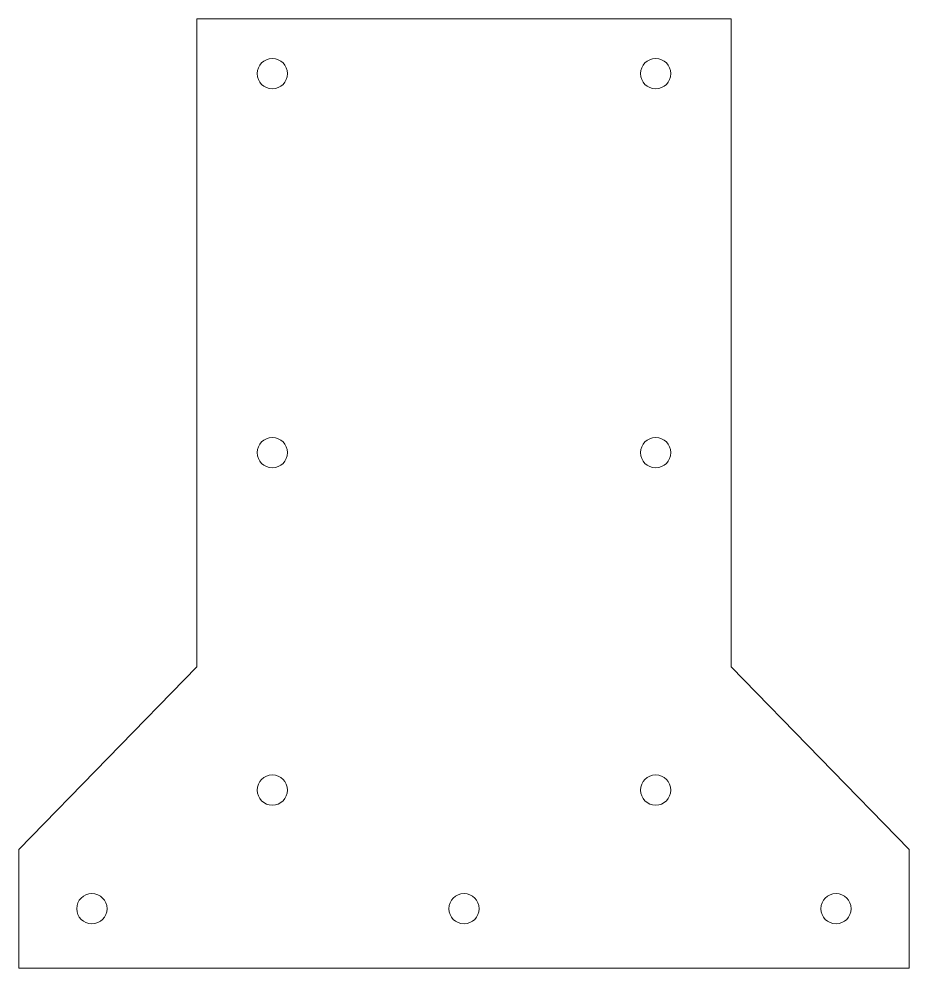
# Model space of a CAD drawing. Header units: inches. Extents: x -5.7 to 8.8, y -16.8 to -6.2.
# Drawn here: x -5.65 to 0.25, y -12.48 to -6.18 of the extents above; entities that cross this region are included whole.
import ezdxf

# ---------------------------------------------------------------- set-up
doc = ezdxf.new("R2010")
doc.units = ezdxf.units.IN
doc.header["$MEASUREMENT"] = 0
doc.layers.add('Layer 1', color=7, linetype='Continuous')

msp = doc.modelspace()

# ---------------------------------------------------------------- linework, layer by layer
at = {"layer": 'Layer 1', "lineweight": 18}
for points, knots in [([(-5.6547, -11.6921), (-5.6547, -11.6921), (-4.4736, -10.4806), (-4.4736, -10.4806), (-4.4736, -10.4806), (-4.4736, -10.4806), (-4.4736, -6.1803), (-4.4736, -6.1803), (-4.4736, -6.1803), (-4.4736, -6.1803), (-0.9303, -6.1803), (-0.9303, -6.1803), (-0.9303, -6.1803), (-0.9303, -6.1803), (-0.9303, -10.4805), (-0.9303, -10.4805), (-0.9303, -10.4805), (-0.9303, -10.4805), (0.2508, -11.6921), (0.2508, -11.6921), (0.2508, -11.6921), (0.2508, -11.6921), (0.2508, -12.4795), (0.2508, -12.4795), (0.2508, -12.4795), (0.2508, -12.4795), (-5.6547, -12.4795), (-5.6547, -12.4795), (-5.6547, -12.4795), (-5.6547, -12.4795), (-5.6547, -11.6921), (-5.6547, -11.6921)], [0, 0, 0, 0, 0.111111, 0.111111, 0.111111, 0.111111, 0.222222, 0.222222, 0.222222, 0.222222, 0.333333, 0.333333, 0.333333, 0.333333, 0.444444, 0.444444, 0.444444, 0.444444, 0.555556, 0.555556, 0.555556, 0.555556, 0.666667, 0.666667, 0.666667, 0.666667, 0.777778, 0.777778, 0.777778, 0.777778, 1, 1, 1, 1]), ([(-3.8732, -6.5431), (-3.8732, -6.5986), (-3.9181, -6.6435), (-3.9736, -6.6435), (-3.9736, -6.6435), (-4.029, -6.6435), (-4.074, -6.5986), (-4.074, -6.5431), (-4.074, -6.5431), (-4.074, -6.4877), (-4.029, -6.4428), (-3.9736, -6.4428), (-3.9736, -6.4428), (-3.9181, -6.4428), (-3.8732, -6.4877), (-3.8732, -6.5431)], [0, 0, 0, 0, 0.2, 0.2, 0.2, 0.2, 0.4, 0.4, 0.4, 0.4, 0.6, 0.6, 0.6, 0.6, 1, 1, 1, 1]), ([(-1.3299, -6.5431), (-1.3299, -6.5986), (-1.3748, -6.6435), (-1.4303, -6.6435), (-1.4303, -6.6435), (-1.4857, -6.6435), (-1.5306, -6.5986), (-1.5306, -6.5431), (-1.5306, -6.5431), (-1.5306, -6.4877), (-1.4857, -6.4428), (-1.4303, -6.4428), (-1.4303, -6.4428), (-1.3748, -6.4428), (-1.3299, -6.4877), (-1.3299, -6.5431)], [0, 0, 0, 0, 0.2, 0.2, 0.2, 0.2, 0.4, 0.4, 0.4, 0.4, 0.6, 0.6, 0.6, 0.6, 1, 1, 1, 1]), ([(-3.8732, -9.0588), (-3.8732, -9.1142), (-3.9181, -9.1592), (-3.9736, -9.1592), (-3.9736, -9.1592), (-4.029, -9.1592), (-4.074, -9.1142), (-4.074, -9.0588), (-4.074, -9.0588), (-4.074, -9.0033), (-4.029, -8.9584), (-3.9736, -8.9584), (-3.9736, -8.9584), (-3.9181, -8.9584), (-3.8732, -9.0033), (-3.8732, -9.0588)], [0, 0, 0, 0, 0.2, 0.2, 0.2, 0.2, 0.4, 0.4, 0.4, 0.4, 0.6, 0.6, 0.6, 0.6, 1, 1, 1, 1]), ([(-1.5306, -9.0588), (-1.5306, -9.1142), (-1.4857, -9.1592), (-1.4303, -9.1592), (-1.4303, -9.1592), (-1.3748, -9.1592), (-1.3299, -9.1142), (-1.3299, -9.0588), (-1.3299, -9.0588), (-1.3299, -9.0033), (-1.3748, -8.9584), (-1.4303, -8.9584), (-1.4303, -8.9584), (-1.4857, -8.9584), (-1.5306, -9.0033), (-1.5306, -9.0588)], [0, 0, 0, 0, 0.2, 0.2, 0.2, 0.2, 0.4, 0.4, 0.4, 0.4, 0.6, 0.6, 0.6, 0.6, 1, 1, 1, 1]), ([(-3.8732, -11.2984), (-3.8732, -11.3538), (-3.9181, -11.3988), (-3.9736, -11.3988), (-3.9736, -11.3988), (-4.029, -11.3988), (-4.074, -11.3538), (-4.074, -11.2984), (-4.074, -11.2984), (-4.074, -11.243), (-4.029, -11.198), (-3.9736, -11.198), (-3.9736, -11.198), (-3.9181, -11.198), (-3.8732, -11.243), (-3.8732, -11.2984)], [0, 0, 0, 0, 0.2, 0.2, 0.2, 0.2, 0.4, 0.4, 0.4, 0.4, 0.6, 0.6, 0.6, 0.6, 1, 1, 1, 1]), ([(-1.3299, -11.2984), (-1.3299, -11.3538), (-1.3748, -11.3988), (-1.4303, -11.3988), (-1.4303, -11.3988), (-1.4857, -11.3988), (-1.5306, -11.3538), (-1.5306, -11.2984), (-1.5306, -11.2984), (-1.5306, -11.243), (-1.4857, -11.198), (-1.4303, -11.198), (-1.4303, -11.198), (-1.3748, -11.198), (-1.3299, -11.243), (-1.3299, -11.2984)], [0, 0, 0, 0, 0.2, 0.2, 0.2, 0.2, 0.4, 0.4, 0.4, 0.4, 0.6, 0.6, 0.6, 0.6, 1, 1, 1, 1]), ([(-5.0706, -12.0858), (-5.0706, -12.1412), (-5.1156, -12.1862), (-5.171, -12.1862), (-5.171, -12.1862), (-5.2265, -12.1862), (-5.2714, -12.1412), (-5.2714, -12.0858), (-5.2714, -12.0858), (-5.2714, -12.0304), (-5.2265, -11.9854), (-5.171, -11.9854), (-5.171, -11.9854), (-5.1156, -11.9854), (-5.0706, -12.0304), (-5.0706, -12.0858)], [0, 0, 0, 0, 0.2, 0.2, 0.2, 0.2, 0.4, 0.4, 0.4, 0.4, 0.6, 0.6, 0.6, 0.6, 1, 1, 1, 1]), ([(-2.6015, -12.0858), (-2.6015, -12.1412), (-2.6465, -12.1862), (-2.7019, -12.1862), (-2.7019, -12.1862), (-2.7574, -12.1862), (-2.8023, -12.1412), (-2.8023, -12.0858), (-2.8023, -12.0858), (-2.8023, -12.0304), (-2.7574, -11.9854), (-2.7019, -11.9854), (-2.7019, -11.9854), (-2.6465, -11.9854), (-2.6015, -12.0304), (-2.6015, -12.0858)], [0, 0, 0, 0, 0.2, 0.2, 0.2, 0.2, 0.4, 0.4, 0.4, 0.4, 0.6, 0.6, 0.6, 0.6, 1, 1, 1, 1]), ([(-0.1332, -12.0858), (-0.1332, -12.1412), (-0.1782, -12.1862), (-0.2336, -12.1862), (-0.2336, -12.1862), (-0.2891, -12.1862), (-0.334, -12.1412), (-0.334, -12.0858), (-0.334, -12.0858), (-0.334, -12.0304), (-0.2891, -11.9854), (-0.2336, -11.9854), (-0.2336, -11.9854), (-0.1782, -11.9854), (-0.1332, -12.0304), (-0.1332, -12.0858)], [0, 0, 0, 0, 0.2, 0.2, 0.2, 0.2, 0.4, 0.4, 0.4, 0.4, 0.6, 0.6, 0.6, 0.6, 1, 1, 1, 1])]:
    msp.add_open_spline(points, degree=3, knots=knots, dxfattribs=at)

doc.saveas('drawing.dxf')
